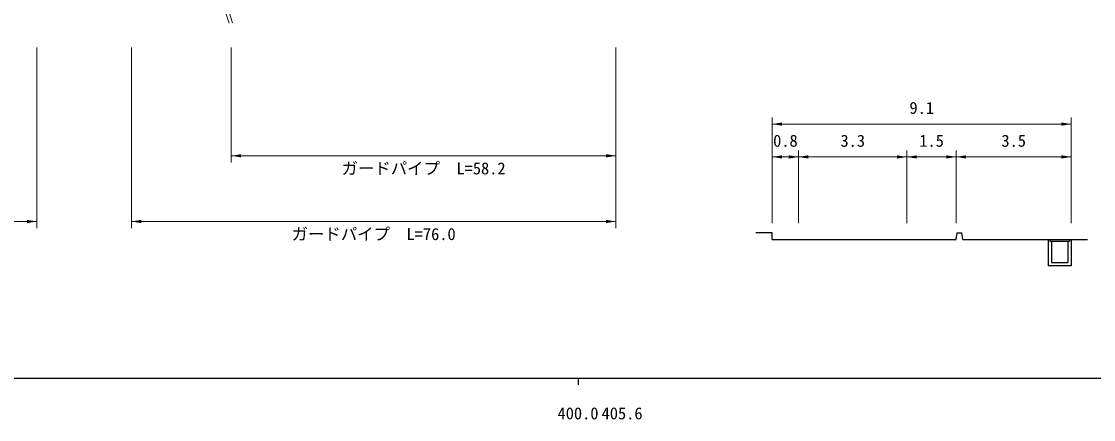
# Model space of a CAD drawing. Units: millimetres, scale not verified, with parts at other scales. Extents: x -36928797 to 680000, y 20000 to 219661428.
# Drawn here: x 383279 to 546476, y 198715 to 259309 of the extents above; entities that cross this region are included whole.
import ezdxf
from ezdxf.enums import TextEntityAlignment as Align

# ---------------------------------------------------------------- set-up
doc = ezdxf.new("R2010")
doc.units = ezdxf.units.MM
doc.header["$LTSCALE"] = 1000
for name, color, linetype, lineweight in [('M-BGD', 7, 'Continuous', 13), ('M-STR-HTXT', 7, 'Continuous', 13), ('M-TTL-BAND', 7, 'Continuous', 25)]:
    doc.layers.add(name, color=color, linetype=linetype, lineweight=lineweight)
doc.styles.add('ＭＳ ゴシック', font='')
doc.styles.get('ＭＳ ゴシック').set_extended_font_data('MS Gothic')

# ---------------------------------------------------------------- blocks, each defined once
blk = doc.blocks.new('filled_arrow')
at = {"color": 0, "linetype": 'Continuous', "lineweight": -2}
blk.add_solid([(7.5, 1.25), (0, 0), (7.5, -1.25)], dxfattribs=at)

msp = doc.modelspace()

# ---------------------------------------------------------------- linework, layer by layer
at = {"layer": 'M-BGD'}
for p, q in [((413896, 262150), (414899, 259049)), ((415391, 259097), (414318, 262493))]:
    msp.add_line(p, q, dxfattribs=at)
at = {"layer": 'M-BGD', "lineweight": 25}
for p, q in [((497572, 227113), (495072, 227113)), ((497572, 226113), (497572, 227113)), ((525572, 226113), (525697, 227113)), ((525697, 227113), (526447, 227113)), ((526572, 226113), (526447, 227113)), ((497572, 226113), (501572, 226113)), ((501572, 226113), (518072, 226113)), ((518072, 226113), (525572, 226113)), ((526572, 226113), (539572, 226113)), ((539572, 226113), (543072, 226113)), ((539572, 226113), (539572, 222113)), ((539822, 226113), (539822, 225863)), ((539822, 225863), (540072, 225863)), ((540072, 225863), (540072, 222613)), ((540072, 225863), (542572, 225863)), ((542572, 225863), (542822, 225863)), ((542572, 225863), (542572, 222613)), ((542822, 226113), (542822, 225863)), ((543072, 226113), (543072, 222113)), ((543072, 226113), (545572, 226113)), ((543072, 222113), (539572, 222113)), ((540072, 222613), (542572, 222613))]:
    msp.add_line(p, q, dxfattribs=at)
at = {"layer": 'M-STR-HTXT'}
for p, q in [((385641, 255320), (385641, 227864)), ((400018, 255320), (400018, 227864)), ((415222, 255320), (415222, 237864)), ((473771, 255320), (473771, 227864)), ((497572, 228613), (497572, 244687)), ((497572, 243687), (543072, 243687)), ((543072, 228613), (543072, 244687)), ((473771, 238864), (415222, 238864)), ((497572, 238687), (501572, 238687)), ((501572, 228613), (501572, 239687)), ((501572, 238687), (518072, 238687)), ((518072, 228613), (518072, 239687)), ((518072, 238687), (525572, 238687)), ((525572, 228613), (525572, 239687)), ((525572, 238687), (543072, 238687)), ((385641, 228864), (357322, 228864)), ((473771, 228864), (400018, 228864))]:
    msp.add_line(p, q, dxfattribs=at)
at = {"layer": 'M-TTL-BAND'}
for p, q in [((40000, 205000), (579000, 205000)), ((468000, 205000), (468000, 204000))]:
    msp.add_line(p, q, dxfattribs=at)

# ---------------------------------------------------------------- block references
at = {"layer": 'M-STR-HTXT', "xscale": 200, "yscale": 200}
for p in [(497572, 243687), (415222, 238864), (497572, 238687), (501572, 238687), (518072, 238687), (525572, 238687), (400018, 228864)]:
    msp.add_blockref('filled_arrow', p, dxfattribs=at)
at = {"layer": 'M-STR-HTXT', "xscale": 200, "yscale": 200, "rotation": 180}
for p in [(543072, 243687), (473771, 238864), (501572, 238687), (518072, 238687), (525572, 238687), (543072, 238687), (385641, 228864), (473771, 228864)]:
    msp.add_blockref('filled_arrow', p, dxfattribs=at)

# ---------------------------------------------------------------- texts
at = {"layer": 'M-STR-HTXT', "style": 'ＭＳ ゴシック'}
for s, p in [('9.1', (520322, 244687)), ('0.8', (499572, 239687)), ('3.3', (509822, 239687)), ('1.5', (521822, 239687)), ('3.5', (534322, 239687))]:
    msp.add_text(s, height=1833, dxfattribs=at).set_placement(p, align=Align.BOTTOM_CENTER)
for s, p in [('ガードパイプ\u3000L=58.2', (431996, 237864)), ('ガードパイプ\u3000L=76.0', (424394, 227864))]:
    msp.add_text(s, height=1833, dxfattribs=at).set_placement(p, align=Align.TOP_LEFT)
at = {"layer": 'M-TTL-BAND', "style": 'ＭＳ ゴシック'}
for s, p in [('400.0', (468000, 198195)), ('405.6', (474708, 198195))]:
    msp.add_text(s, height=1833, dxfattribs=at).set_placement(p, align=Align.BOTTOM_CENTER)

doc.saveas('drawing.dxf')
